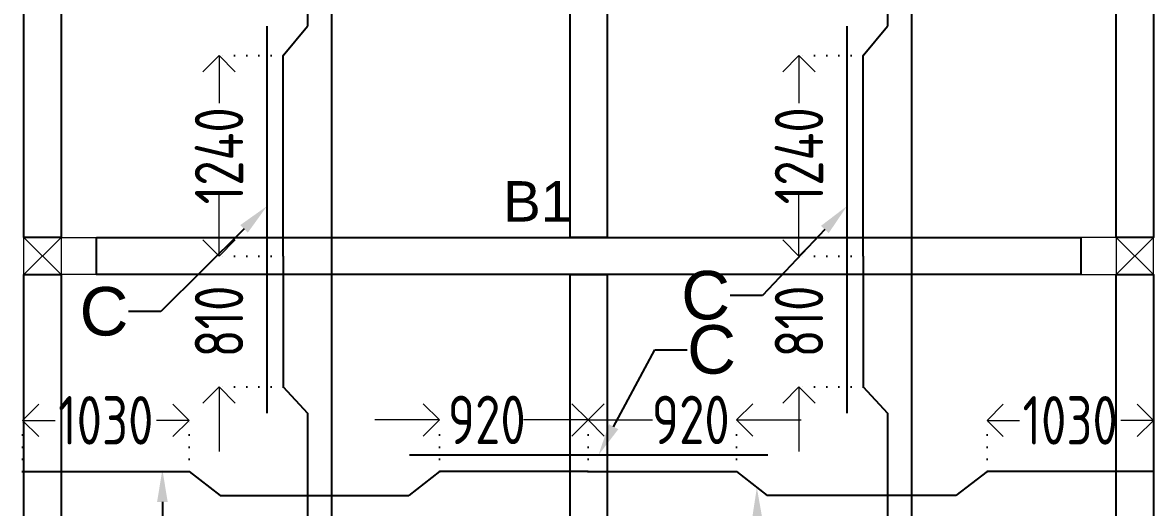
# Model space of a CAD drawing. Header units: inches. Extents: x -605 to 2991212, y -2872845 to 0.
# Drawn here: x 2805439 to 2812439, y -2078510 to -2075512 of the extents above; entities that cross this region are included whole.
import ezdxf
from ezdxf import colors
from ezdxf.entities.mleader import LeaderData, LeaderLine
from ezdxf.enums import TextEntityAlignment as Align
from ezdxf.math import Vec2, Vec3

# ---------------------------------------------------------------- set-up
doc = ezdxf.new("R2010")
doc.units = ezdxf.units.IN
doc.header["$LTSCALE"] = 600
doc.header["$MEASUREMENT"] = 0
doc.linetypes.add('DOT2', pattern=[0.125, 0, -0.125])
for name, color, linetype, lineweight in [('rDIMension', 1, 'Continuous', 18), ('rRCC 2', 40, 'Continuous', 15), ('rREINF 1', 1, 'Continuous', 25)]:
    doc.layers.add(name, color=color, linetype=linetype, lineweight=lineweight)
doc.styles.add('DIM', font='geniso.shx', dxfattribs={"width": 0.85})
doc.styles.get("Standard").update_dxf_attribs({"font": 'arial.ttf'})
doc.dimstyles.new('ST-100', dxfattribs={"dimscale": 100, "dimtxt": 2.5, "dimasz": 2, "dimexe": 0.18, "dimexo": 0.0625, "dimgap": 0.2, "dimtad": 0, "dimdec": 0, "dimzin": 0, "dimdsep": 46, "dimtxsty": 'DIM', "dimblk": 'OPEN90', "dimcen": 0.09, "dimclrd": 256, "dimclrt": 7, "dimadec": 0, "dimazin": 0, "dimtfac": 1, "dimtdec": 0, "dimtofl": 0, "dimtmove": 0, "dimatfit": 3, "dimldrblk": 'OPEN90', "dimfxl": 1, "dimtolj": 1, "dimtzin": 0, "dimlwd": -1, "dimarcsym": 0})

# ---------------------------------------------------------------- blocks, each defined once
blk = doc.blocks.new('_Open90')
at = {"color": 0, "linetype": 'ByBlock', "lineweight": -2}
for p, q in [((-0.5, 0.5), (0, 0)), ((0, 0), (-1, 0)), ((0, 0), (-0.5, -0.5))]:
    blk.add_line(p, q, dxfattribs=at)
blk = doc.blocks.new('*D76')
at = {"layer": 'Defpoints', "color": 0, "linetype": 'ByBlock', "transparency": 16777216}
for p in [(2806468.9, -2077971.5), (2805438.9, -2078287.2), (2806468.9, -2078287.2)]:
    blk.add_point(p, dxfattribs=at)
at = {"layer": 'rDIMension', "color": 0, "linetype": 'DOT2', "lineweight": -2, "transparency": 16777216}
for p, q in [((2805438.9, -2078287.2), (2805438.9, -2077971.5)), ((2806468.9, -2078287.2), (2806468.9, -2077971.5))]:
    blk.add_line(p, q, dxfattribs=at)
at = {"layer": 'rDIMension', "transparency": 16777216}
for p, q in [((2805638.9, -2077971.5), (2805640.5, -2077971.5)), ((2806268.9, -2077971.5), (2806267.2, -2077971.5))]:
    blk.add_line(p, q, dxfattribs=at)
at = {"layer": 'rDIMension', "linetype": 'ByBlock', "transparency": 16777216, "xscale": 200, "yscale": 200, "zscale": 200, "rotation": 180}
blk.add_blockref('_Open90', (2805438.9, -2077971.5), dxfattribs=at)
at = {"layer": 'rDIMension', "linetype": 'ByBlock', "transparency": 16777216, "xscale": 200, "yscale": 200, "zscale": 200}
blk.add_blockref('_Open90', (2806468.9, -2077971.5), dxfattribs=at)
at = {"layer": 'rDIMension', "color": 7, "linetype": 'ByBlock', "transparency": 16777216, "insert": (2805953.9, -2077971.5), "char_height": 300, "attachment_point": 5, "style": 'DIM'}
blk.add_mtext('\\A1;1030', dxfattribs=at)
blk = doc.blocks.new('*D77')
at = {"layer": 'Defpoints', "color": 0, "linetype": 'ByBlock', "transparency": 16777216}
for p in [(2808938.9, -2077968.8), (2808018.9, -2078287.2), (2808938.9, -2078287.2)]:
    blk.add_point(p, dxfattribs=at)
at = {"layer": 'rDIMension', "transparency": 16777216}
for p, q in [((2807818.9, -2077968.8), (2807618.9, -2077968.8)), ((2809138.9, -2077968.8), (2809338.9, -2077968.8))]:
    blk.add_line(p, q, dxfattribs=at)
at = {"layer": 'rDIMension', "color": 0, "linetype": 'DOT2', "lineweight": -2, "transparency": 16777216}
for p, q in [((2808018.9, -2078287.2), (2808018.9, -2077968.8)), ((2808938.9, -2078287.2), (2808938.9, -2077968.8))]:
    blk.add_line(p, q, dxfattribs=at)
at = {"layer": 'rDIMension', "linetype": 'ByBlock', "transparency": 16777216, "xscale": 200, "yscale": 200, "zscale": 200}
blk.add_blockref('_Open90', (2808018.9, -2077968.8), dxfattribs=at)
at = {"layer": 'rDIMension', "linetype": 'ByBlock', "transparency": 16777216, "xscale": 200, "yscale": 200, "zscale": 200, "rotation": 180}
blk.add_blockref('_Open90', (2808938.9, -2077968.8), dxfattribs=at)
at = {"layer": 'rDIMension', "color": 7, "linetype": 'ByBlock', "transparency": 16777216, "insert": (2808312.1, -2077968.8), "char_height": 300, "attachment_point": 5, "style": 'DIM'}
blk.add_mtext('\\A1;920', dxfattribs=at)
blk = doc.blocks.new('*D78')
at = {"layer": 'Defpoints', "color": 0, "linetype": 'ByBlock', "transparency": 16777216}
for p in [(2811408.9, -2077971.5), (2811408.9, -2078287.2), (2812438.9, -2078287.2)]:
    blk.add_point(p, dxfattribs=at)
at = {"layer": 'rDIMension', "color": 0, "linetype": 'DOT2', "lineweight": -2, "transparency": 16777216}
for p, q in [((2811408.9, -2078287.2), (2811408.9, -2077971.5)), ((2812438.9, -2078287.2), (2812438.9, -2077971.5))]:
    blk.add_line(p, q, dxfattribs=at)
at = {"layer": 'rDIMension', "transparency": 16777216}
for p, q in [((2811608.9, -2077971.5), (2811610.5, -2077971.5)), ((2812238.9, -2077971.5), (2812237.2, -2077971.5))]:
    blk.add_line(p, q, dxfattribs=at)
at = {"layer": 'rDIMension', "linetype": 'ByBlock', "transparency": 16777216, "xscale": 200, "yscale": 200, "zscale": 200, "rotation": 180}
blk.add_blockref('_Open90', (2811408.9, -2077971.5), dxfattribs=at)
at = {"layer": 'rDIMension', "linetype": 'ByBlock', "transparency": 16777216, "xscale": 200, "yscale": 200, "zscale": 200}
blk.add_blockref('_Open90', (2812438.9, -2077971.5), dxfattribs=at)
at = {"layer": 'rDIMension', "color": 7, "linetype": 'ByBlock', "transparency": 16777216, "insert": (2811923.9, -2077971.5), "char_height": 300, "attachment_point": 5, "style": 'DIM'}
blk.add_mtext('\\A1;1030', dxfattribs=at)
blk = doc.blocks.new('*D79')
at = {"layer": 'Defpoints', "color": 0, "linetype": 'ByBlock', "transparency": 16777216}
for p in [(2808938.9, -2077968.8), (2808938.9, -2078287.2), (2809858.9, -2078287.2)]:
    blk.add_point(p, dxfattribs=at)
at = {"layer": 'rDIMension', "transparency": 16777216}
for p, q in [((2808738.9, -2077968.8), (2808538.9, -2077968.8)), ((2810058.9, -2077968.8), (2810258.9, -2077968.8))]:
    blk.add_line(p, q, dxfattribs=at)
at = {"layer": 'rDIMension', "color": 0, "linetype": 'DOT2', "lineweight": -2, "transparency": 16777216}
for p, q in [((2808938.9, -2078287.2), (2808938.9, -2077968.8)), ((2809858.9, -2078287.2), (2809858.9, -2077968.8))]:
    blk.add_line(p, q, dxfattribs=at)
at = {"layer": 'rDIMension', "linetype": 'ByBlock', "transparency": 16777216, "xscale": 200, "yscale": 200, "zscale": 200}
blk.add_blockref('_Open90', (2808938.9, -2077968.8), dxfattribs=at)
at = {"layer": 'rDIMension', "linetype": 'ByBlock', "transparency": 16777216, "xscale": 200, "yscale": 200, "zscale": 200, "rotation": 180}
blk.add_blockref('_Open90', (2809858.9, -2077968.8), dxfattribs=at)
at = {"layer": 'rDIMension', "color": 7, "linetype": 'ByBlock', "transparency": 16777216, "insert": (2809575.1, -2077968.8), "char_height": 300, "attachment_point": 5, "style": 'DIM'}
blk.add_mtext('\\A1;920', dxfattribs=at)
blk = doc.blocks.new('*D185')
at = {"layer": 'Defpoints', "color": 0, "linetype": 'ByBlock', "transparency": 16777216}
for p in [(2807051.9, -2075715.2), (2806654.8, -2076955.2), (2807051.9, -2076955.2)]:
    blk.add_point(p, dxfattribs=at)
at = {"layer": 'rDIMension', "color": 0, "linetype": 'DOT2', "lineweight": -2, "transparency": 16777216}
for p, q in [((2807051.9, -2075715.2), (2806654.8, -2075715.2)), ((2807051.9, -2076955.2), (2806654.8, -2076955.2))]:
    blk.add_line(p, q, dxfattribs=at)
at = {"layer": 'rDIMension', "transparency": 16777216}
for p, q in [((2806654.8, -2075915.2), (2806654.8, -2076009.1)), ((2806654.8, -2076755.2), (2806654.8, -2076661.3))]:
    blk.add_line(p, q, dxfattribs=at)
at = {"layer": 'rDIMension', "linetype": 'ByBlock', "transparency": 16777216, "xscale": 200, "yscale": 200, "zscale": 200}
for p, rotation in [((2806654.8, -2075715.2), 90), ((2806654.8, -2076955.2), 270)]:
    blk.add_blockref('_Open90', p, dxfattribs=dict(at, rotation=rotation))
at = {"layer": 'rDIMension', "color": 7, "linetype": 'ByBlock', "transparency": 16777216, "insert": (2806654.8, -2076335.2), "char_height": 300, "attachment_point": 5, "rotation": 90, "style": 'DIM'}
blk.add_mtext('\\A1;1240', dxfattribs=at)
blk = doc.blocks.new('*D187')
at = {"layer": 'Defpoints', "color": 0, "linetype": 'ByBlock', "transparency": 16777216}
for p in [(2810642.2, -2075715.2), (2810245, -2076955.2), (2810642.2, -2076955.2)]:
    blk.add_point(p, dxfattribs=at)
at = {"layer": 'rDIMension', "color": 0, "linetype": 'DOT2', "lineweight": -2, "transparency": 16777216}
for p, q in [((2810642.2, -2075715.2), (2810245, -2075715.2)), ((2810642.2, -2076955.2), (2810245, -2076955.2))]:
    blk.add_line(p, q, dxfattribs=at)
at = {"layer": 'rDIMension', "transparency": 16777216}
for p, q in [((2810245, -2075915.2), (2810245, -2076009.1)), ((2810245, -2076755.2), (2810245, -2076661.3))]:
    blk.add_line(p, q, dxfattribs=at)
at = {"layer": 'rDIMension', "linetype": 'ByBlock', "transparency": 16777216, "xscale": 200, "yscale": 200, "zscale": 200}
for p, rotation in [((2810245, -2075715.2), 90), ((2810245, -2076955.2), 270)]:
    blk.add_blockref('_Open90', p, dxfattribs=dict(at, rotation=rotation))
at = {"layer": 'rDIMension', "color": 7, "linetype": 'ByBlock', "transparency": 16777216, "insert": (2810245, -2076335.2), "char_height": 300, "attachment_point": 5, "rotation": 90, "style": 'DIM'}
blk.add_mtext('\\A1;1240', dxfattribs=at)
blk = doc.blocks.new('*D188')
at = {"layer": 'Defpoints', "color": 0, "linetype": 'ByBlock', "transparency": 16777216}
for p in [(2806654.8, -2076955.2), (2807051.9, -2076955.2), (2807051.9, -2077765.2)]:
    blk.add_point(p, dxfattribs=at)
at = {"layer": 'rDIMension', "transparency": 16777216}
for p, q in [((2806654.8, -2076755.2), (2806654.8, -2076555.2)), ((2806654.8, -2077965.2), (2806654.8, -2078165.2))]:
    blk.add_line(p, q, dxfattribs=at)
at = {"layer": 'rDIMension', "color": 0, "linetype": 'DOT2', "lineweight": -2, "transparency": 16777216}
for p, q in [((2807051.9, -2076955.2), (2806654.8, -2076955.2)), ((2807051.9, -2077765.2), (2806654.8, -2077765.2))]:
    blk.add_line(p, q, dxfattribs=at)
at = {"layer": 'rDIMension', "linetype": 'ByBlock', "transparency": 16777216, "xscale": 200, "yscale": 200, "zscale": 200}
for p, rotation in [((2806654.8, -2076955.2), 270), ((2806654.8, -2077765.2), 90)]:
    blk.add_blockref('_Open90', p, dxfattribs=dict(at, rotation=rotation))
at = {"layer": 'rDIMension', "color": 7, "linetype": 'ByBlock', "transparency": 16777216, "insert": (2806654.8, -2077360.2), "char_height": 300, "attachment_point": 5, "rotation": 90, "style": 'DIM'}
blk.add_mtext('\\A1;810', dxfattribs=at)
blk = doc.blocks.new('*D190')
at = {"layer": 'Defpoints', "color": 0, "linetype": 'ByBlock', "transparency": 16777216}
for p in [(2810245, -2076955.2), (2810642.2, -2076955.2), (2810642.2, -2077765.2)]:
    blk.add_point(p, dxfattribs=at)
at = {"layer": 'rDIMension', "transparency": 16777216}
for p, q in [((2810245, -2076755.2), (2810245, -2076555.2)), ((2810245, -2077965.2), (2810245, -2078165.2))]:
    blk.add_line(p, q, dxfattribs=at)
at = {"layer": 'rDIMension', "color": 0, "linetype": 'DOT2', "lineweight": -2, "transparency": 16777216}
for p, q in [((2810642.2, -2076955.2), (2810245, -2076955.2)), ((2810642.2, -2077765.2), (2810245, -2077765.2))]:
    blk.add_line(p, q, dxfattribs=at)
at = {"layer": 'rDIMension', "linetype": 'ByBlock', "transparency": 16777216, "xscale": 200, "yscale": 200, "zscale": 200}
for p, rotation in [((2810245, -2076955.2), 270), ((2810245, -2077765.2), 90)]:
    blk.add_blockref('_Open90', p, dxfattribs=dict(at, rotation=rotation))
at = {"layer": 'rDIMension', "color": 7, "linetype": 'ByBlock', "transparency": 16777216, "insert": (2810245, -2077360.2), "char_height": 300, "attachment_point": 5, "rotation": 90, "style": 'DIM'}
blk.add_mtext('\\A1;810', dxfattribs=at)

msp = doc.modelspace()

# ---------------------------------------------------------------- linework, layer by layer
at = {"color": 4, "linetype": 'ByBlock'}
for points in [[(2807351.9, -2072286.9), (2807351.9, -2076955.2)], [(2810942.2, -2072286.9), (2810942.2, -2076955.2)], [(2807201.9, -2073708.1), (2807201.9, -2075534)], [(2810792.2, -2073708.1), (2810792.2, -2075534)], [(2806951.9, -2077928), (2806951.9, -2075534)], [(2807051.9, -2076955.2), (2807051.9, -2075715.2), (2807201.9, -2075534)], [(2810542.2, -2077928), (2810542.2, -2075534)], [(2810642.2, -2076955.2), (2810642.2, -2075715.2), (2810792.2, -2075534)], [(2807051.9, -2076955.2), (2807051.9, -2077765.2), (2807201.9, -2077928)], [(2807351.9, -2076955.2), (2807351.9, -2079909.4)], [(2810642.2, -2076955.2), (2810642.2, -2077765.2), (2810792.2, -2077928)], [(2810942.2, -2076955.2), (2810942.2, -2079909.4)], [(2807201.9, -2077928), (2807201.9, -2078936.6)], [(2810792.2, -2077928), (2810792.2, -2078936.6)], [(2810051.1, -2078187.2), (2807834.6, -2078187.2)], [(2805438.9, -2078287.2), (2806468.9, -2078287.2), (2806662.1, -2078437.2)], [(2808938.9, -2078287.2), (2808018.9, -2078287.2), (2807830.6, -2078437.2)], [(2808938.9, -2078287.2), (2809858.9, -2078287.2), (2810047.1, -2078437.2)], [(2812438.9, -2078287.2), (2811408.9, -2078287.2), (2811215.6, -2078437.2)], [(2806662.1, -2078437.2), (2807830.6, -2078437.2)], [(2811215.6, -2078437.2), (2810047.1, -2078437.2)]]:
    msp.add_lwpolyline(points, dxfattribs=at)
at = {"color": 1, "linetype": 'ByBlock'}
for points in [[(2805446.8, -2072401.9), (2805676.8, -2072401.9), (2805676.8, -2076840.2), (2805446.8, -2076840.2)], [(2808827.8, -2072401.9), (2809057.8, -2072401.9), (2809057.8, -2076840.2), (2808827.8, -2076840.2)], [(2812208.9, -2072401.9), (2812438.9, -2072401.9), (2812438.9, -2076840.2), (2812208.9, -2076840.2)], [(2805896.8, -2076840.2), (2811988.9, -2076840.2), (2811988.9, -2077070.2), (2805896.8, -2077070.2)], [(2805446.8, -2077070.2), (2805676.8, -2077070.2), (2805676.8, -2079794.4), (2805446.8, -2079794.4)], [(2808827.8, -2077070.2), (2809057.8, -2077070.2), (2809057.8, -2079794.4), (2808827.8, -2079794.4)], [(2812208.9, -2077070.2), (2812438.9, -2077070.2), (2812438.9, -2079794.4), (2812208.9, -2079794.4)]]:
    msp.add_lwpolyline(points, close=True, dxfattribs=at)
at = {"layer": 'rRCC 2', "color": 6}
for p, q in [((2805446.8, -2076840.2), (2805676.8, -2077070.2)), ((2805446.8, -2077070.2), (2805676.8, -2076840.2)), ((2812438.9, -2076840.2), (2812208.9, -2077070.2)), ((2812438.9, -2077070.2), (2812208.9, -2076840.2))]:
    msp.add_line(p, q, dxfattribs=at)
for points in [[(2805446.8, -2077070.2), (2805446.8, -2076840.2), (2805896.8, -2076840.2), (2805896.8, -2077070.2)], [(2805446.8, -2076840.2), (2805676.8, -2076840.2), (2805676.8, -2077070.2), (2805446.8, -2077070.2)], [(2812438.9, -2077070.2), (2812438.9, -2076840.2), (2811988.9, -2076840.2), (2811988.9, -2077070.2)], [(2812438.9, -2076840.2), (2812208.9, -2076840.2), (2812208.9, -2077070.2), (2812438.9, -2077070.2)]]:
    msp.add_lwpolyline(points, close=True, dxfattribs=at)

# ---------------------------------------------------------------- texts
at = {"layer": 'rRCC 2'}
msp.add_text('B1', height=250, dxfattribs=at).set_placement((2808627.5, -2076617.2), align=Align.MIDDLE_CENTER)

# ---------------------------------------------------------------- dimensions: what is measured, and where the dimension line sits
at = {"layer": 'rDIMension', "color": 1, "linetype": 'ByBlock'}
for base, p1, p2, picture, middle in [((2806654.8, -2076955.2), (2807051.9, -2075715.2), (2807051.9, -2076955.2), '*D185', (2806654.8, -2076335.2)), ((2810245, -2076955.2), (2810642.2, -2075715.2), (2810642.2, -2076955.2), '*D187', (2810245, -2076335.2)), ((2806654.8, -2076955.2), (2807051.9, -2077765.2), (2807051.9, -2076955.2), '*D188', (2806654.8, -2077360.2)), ((2810245, -2076955.2), (2810642.2, -2077765.2), (2810642.2, -2076955.2), '*D190', (2810245, -2077360.2))]:
    dim = msp.add_linear_dim(base=base, p1=p1, p2=p2, angle=90, dimstyle='ST-100', override={"dimtxt": 3, "dimexe": 0, "dimexo": 0, "dimtmove": 1, "dimfxl": 1.25, "dimtfillclr": 256, "dimarcsym": 2}, dxfattribs=at)
    dim.commit()
    dim.dimension.update_dxf_attribs({"geometry": picture, "text_midpoint": middle})
for base, p1, p2, override, picture, middle in [((2806468.9, -2077971.5), (2805438.9, -2078287.2), (2806468.9, -2078287.2), {"dimtxt": 3, "dimasz": 2, "dimexe": 0, "dimexo": 0, "dimtmove": 1, "dimfxl": 1.25, "dimtfillclr": 256, "dimarcsym": 2}, '*D76', (2805953.9, -2077971.5)), ((2808938.9, -2077968.8), (2808018.9, -2078287.2), (2808938.9, -2078287.2), {"dimtxt": 3, "dimexe": 0, "dimexo": 0, "dimtmove": 1, "dimfxl": 1.25, "dimtfillclr": 256, "dimarcsym": 2}, '*D77', (2808312.1, -2077968.8))]:
    dim = msp.add_linear_dim(base=base, p1=p1, p2=p2, dimstyle='ST-100', override=override, dxfattribs=at)
    dim.commit()
    dim.dimension.update_dxf_attribs({"geometry": picture, "text_midpoint": middle, "dimtype": 160})
for base, p1, p2, override, picture, middle in [((2808938.9, -2077968.8), (2809858.9, -2078287.2), (2808938.9, -2078287.2), {"dimtxt": 3, "dimexe": 0, "dimexo": 0, "dimtmove": 1, "dimfxl": 1.25, "dimtfillclr": 256, "dimarcsym": 2}, '*D79', (2809575.1, -2077968.8)), ((2811408.9, -2077971.5), (2812438.9, -2078287.2), (2811408.9, -2078287.2), {"dimtxt": 3, "dimasz": 2, "dimexe": 0, "dimexo": 0, "dimtmove": 1, "dimfxl": 1.25, "dimtfillclr": 256, "dimarcsym": 2}, '*D78', (2811923.9, -2077971.5))]:
    dim = msp.add_linear_dim(base=base, p1=p1, p2=p2, angle=180, dimstyle='ST-100', override=override, dxfattribs=at)
    dim.commit()
    dim.dimension.update_dxf_attribs({"geometry": picture, "text_midpoint": middle, "dimtype": 160})

# ---------------------------------------------------------------- leaders
at = {"layer": 'rREINF 1', "color": 3, "linetype": 'ByBlock'}
ml = msp.add_multileader_mtext('Standard', dxfattribs=at)
ml.set_content('C', color=3)
ml.set_leader_properties()
ml.build(insert=Vec2(0, 0))
ml.multileader.update_dxf_attribs({"text_top_attachment_type": 0, "text_bottom_attachment_type": 0, "dogleg_length": 200, "arrow_head_size": 200})
ctx = ml.context
ctx.base_point, ctx.char_height, ctx.arrow_head_size, ctx.landing_gap_size, ctx.plane_origin = Vec3(2805828.7, -2077299.2), 300, 200, 0.09, Vec3(2806725, -2076896.7)
ctx.text_align_type = 2
notes = []
notes.append((ctx, [(1, (1, 1, 0), (2806294.1, -2077299.2), (-1, 0), 200, [(0, [(2806951.9, -2076646.1)], 256, [])])]))
ctx.mtext.insert, ctx.mtext.alignment, ctx.mtext.flow_direction = Vec3(2806094, -2077146.7), 3, 5
ml = msp.add_multileader_mtext('Standard', dxfattribs=at)
ml.set_content('C', color=3)
ml.set_leader_properties()
ml.build(insert=Vec2(0, 0))
ml.multileader.update_dxf_attribs({"text_top_attachment_type": 0, "text_bottom_attachment_type": 0, "dogleg_length": 200, "arrow_head_size": 200})
ctx = ml.context
ctx.base_point, ctx.char_height, ctx.arrow_head_size, ctx.landing_gap_size, ctx.plane_origin = Vec3(2809552.9, -2077199.7), 300, 200, 0.09, Vec3(2810315.2, -2076896.7)
ctx.text_align_type = 2
notes.append((ctx, [(1, (1, 1, 0), (2810018.3, -2077199.7), (-1, 0), 200, [(0, [(2810542.2, -2076646.1)], 256, [])])]))
ctx.mtext.insert, ctx.mtext.alignment, ctx.mtext.flow_direction = Vec3(2809818.3, -2077047.2), 3, 5
ml = msp.add_multileader_mtext('Standard', dxfattribs=at)
ml.set_content('C', color=3)
ml.set_leader_properties()
ml.build(insert=Vec2(0, 0))
ml.multileader.update_dxf_attribs({"text_top_attachment_type": 0, "text_bottom_attachment_type": 0, "dogleg_length": 200, "arrow_head_size": 200})
ctx = ml.context
ctx.base_point, ctx.char_height, ctx.arrow_head_size, ctx.landing_gap_size, ctx.plane_origin = Vec3(2809552.5, -2077535.3), 300, 200, 0.09, Vec3(2808581.7, -2078437.8)
notes.append((ctx, [(0, (1, 1, 0), (2809352.5, -2077535.3), (1, 0), 200, [(0, [(2809003.1, -2078187.2)], 256, [])])]))
ctx.mtext.insert, ctx.mtext.flow_direction = Vec3(2809552.6, -2077382.8), 5
ml = msp.add_multileader_mtext('Standard', dxfattribs=at)
ml.set_content('B', color=3)
ml.set_leader_properties()
ml.build(insert=Vec2(0, 0))
ml.multileader.update_dxf_attribs({"text_top_attachment_type": 0, "text_bottom_attachment_type": 0, "dogleg_length": 200, "arrow_head_size": 200})
ctx = ml.context
ctx.base_point, ctx.char_height, ctx.arrow_head_size, ctx.landing_gap_size, ctx.plane_origin = Vec3(2805877.4, -2079042.5), 300, 200, 0.09, Vec3(2806338.2, -2078449.2)
ctx.text_align_type = 2
notes.append((ctx, [(0, (1, 1, 0), (2806304.1, -2079042.5), (-1, 0), 200, [(0, [(2806304.1, -2078276.1)], 256, [])])]))
ctx.mtext.insert, ctx.mtext.alignment, ctx.mtext.flow_direction = Vec3(2806104, -2078848), 3, 5
ml = msp.add_multileader_mtext('Standard', dxfattribs=at)
ml.set_content('B', color=3)
ml.set_leader_properties()
ml.build(insert=Vec2(0, 0))
ml.multileader.update_dxf_attribs({"text_top_attachment_type": 0, "text_bottom_attachment_type": 0, "dogleg_length": 200, "arrow_head_size": 200})
ctx = ml.context
ctx.base_point, ctx.char_height, ctx.arrow_head_size, ctx.landing_gap_size, ctx.plane_origin = Vec3(2809565.1, -2079053.6), 300, 200, 0.09, Vec3(2810025.9, -2078460.3)
ctx.text_align_type = 2
notes.append((ctx, [(0, (1, 1, 0), (2809991.8, -2079053.6), (-1, 0), 200, [(0, [(2809984.1, -2078387)], 256, [])])]))
ctx.mtext.insert, ctx.mtext.alignment, ctx.mtext.flow_direction = Vec3(2809791.7, -2078859.2), 3, 5
for ctx, leaders in notes:
    for number, flags, end, landing, length, lines in leaders:
        leader = LeaderData()
        leader.index, (leader.has_last_leader_line, leader.has_dogleg_vector, leader.attachment_direction) = number, flags
        leader.last_leader_point, leader.dogleg_vector, leader.dogleg_length = Vec3(end), Vec3(landing), length
        for number, points, colour, breaks in lines:
            line = LeaderLine()
            line.index, line.vertices, line.color, line.breaks = number, Vec3.list(points), colors.encode_raw_color(colour), breaks
            leader.lines.append(line)
        ctx.leaders.append(leader)

doc.saveas('drawing.dxf')
